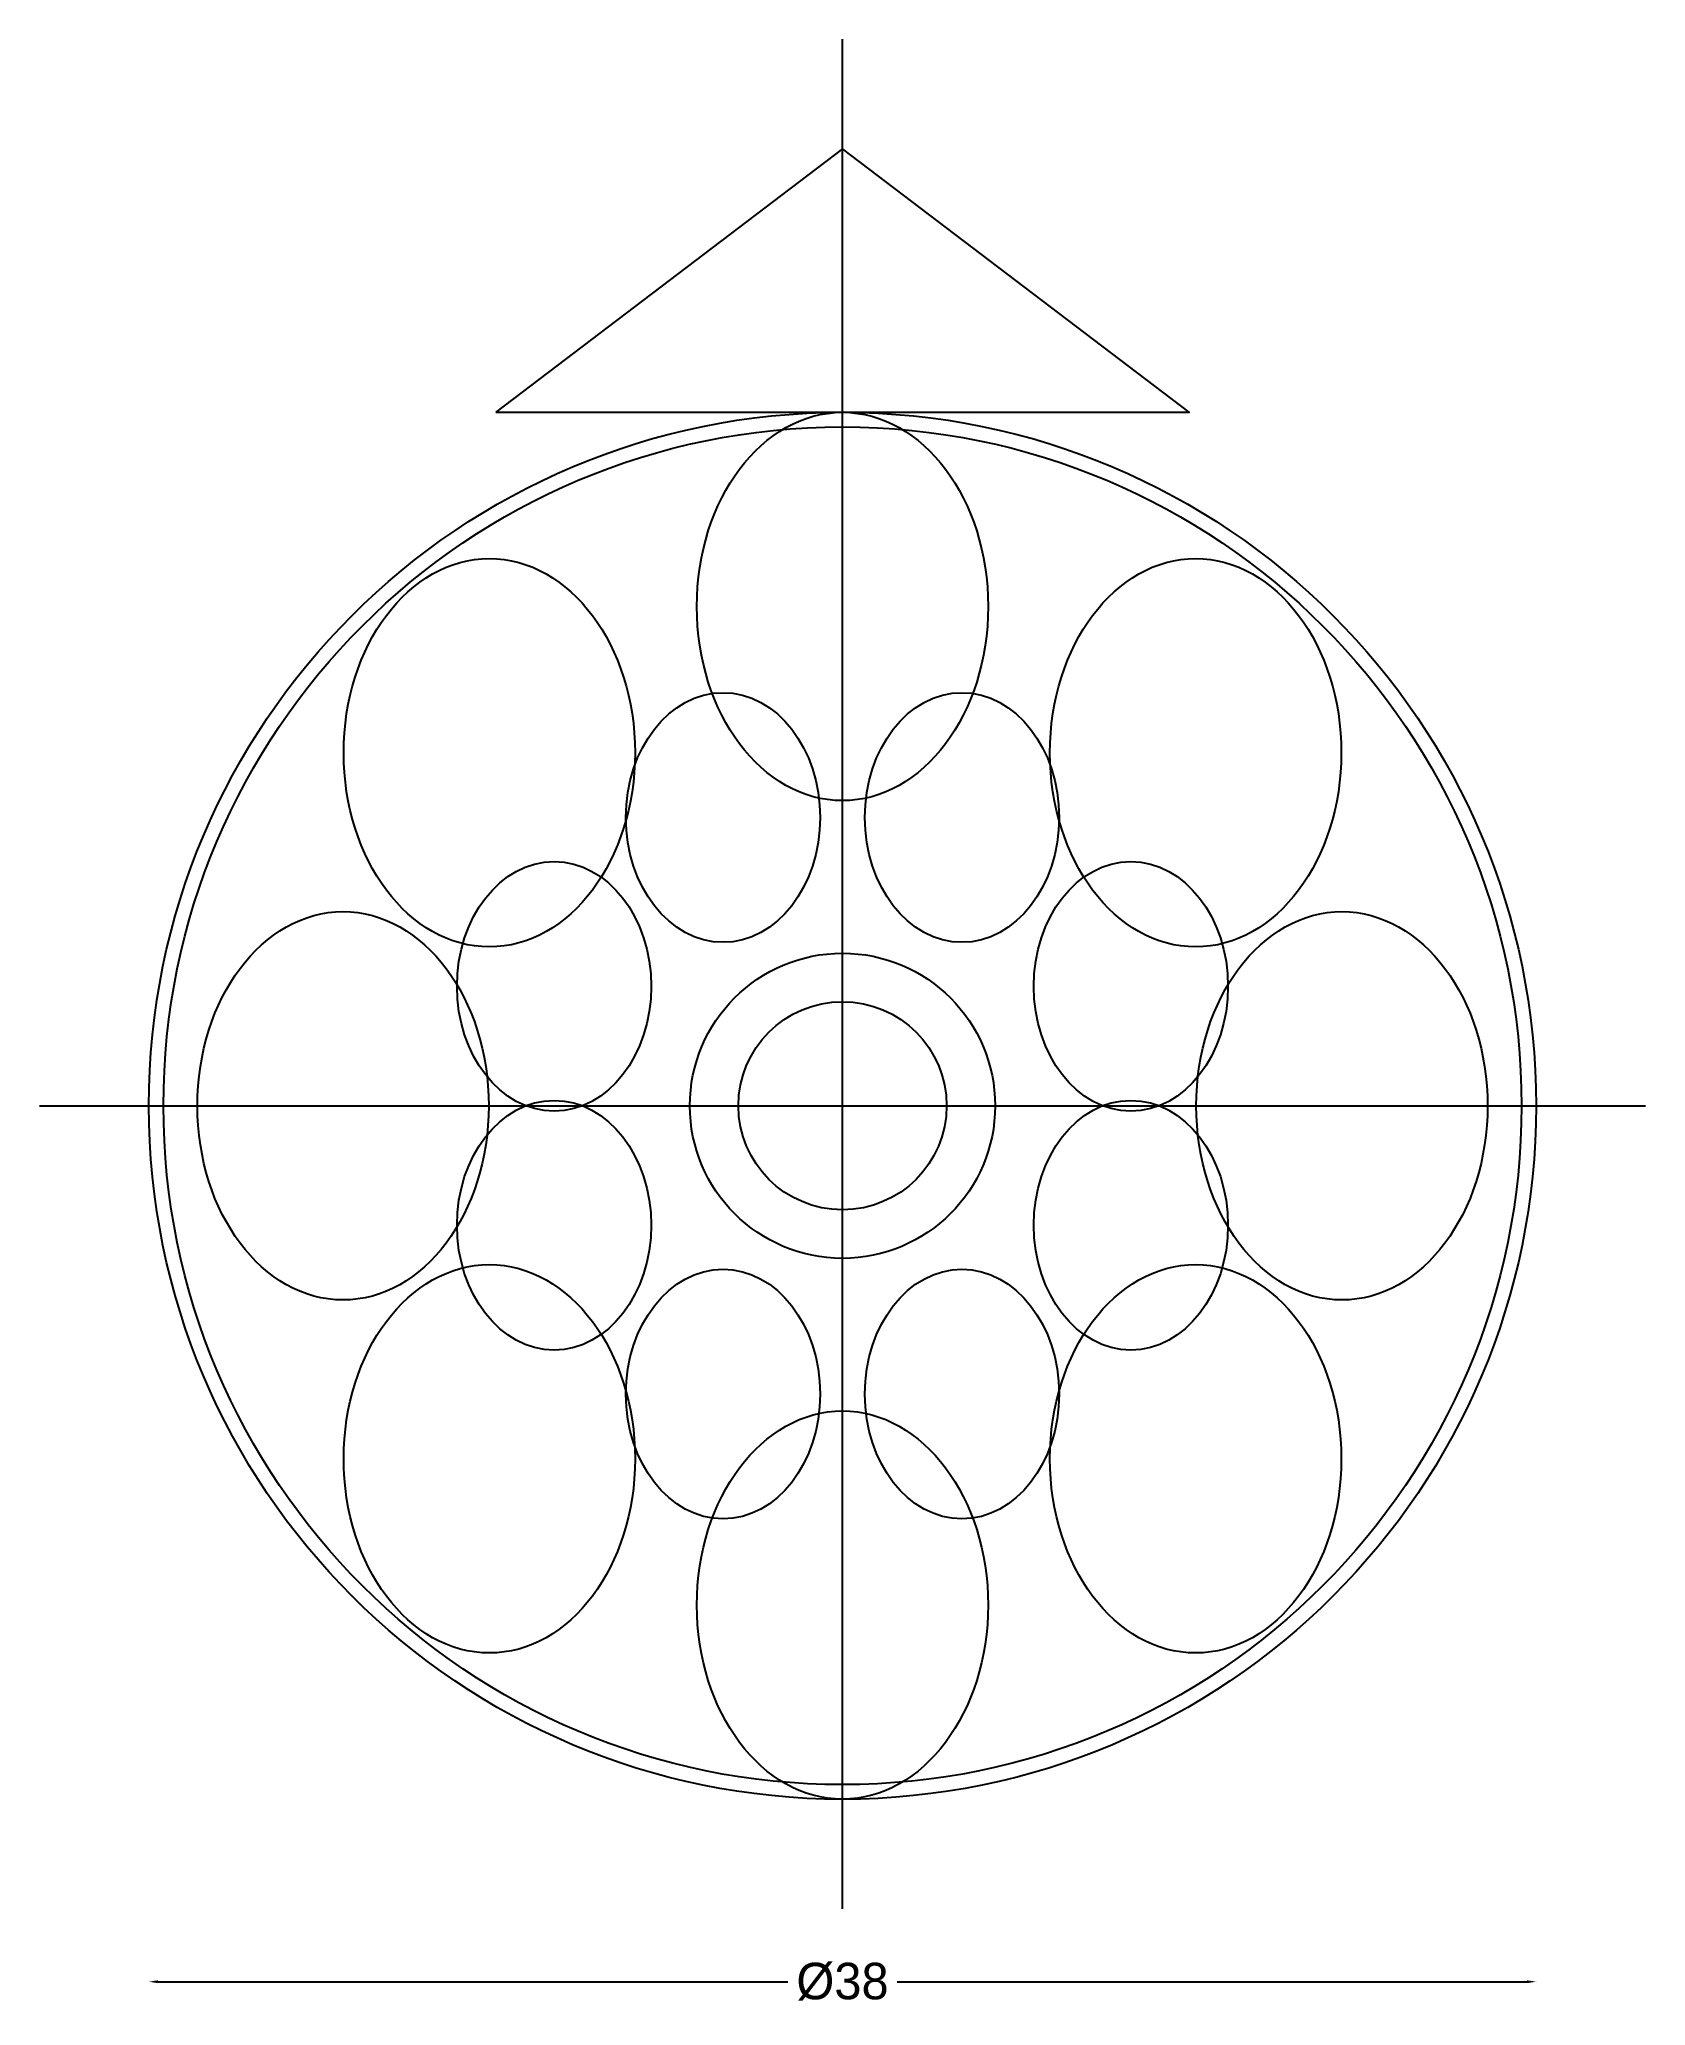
# Model space of a CAD drawing. Header units: millimetres. Extents: x -22 to 22, y -24.7 to 29.2.
import ezdxf

# ---------------------------------------------------------------- set-up
doc = ezdxf.new("R2010")
doc.units = ezdxf.units.MM
for name, color, linetype in [('BAIL', 6, 'Continuous'), ('BEZEL', 5, 'Continuous'), ('BORDER', 2, 'Continuous'), ('CENTRELINE', 1, 'Continuous'), ('DIMENSIONS', 7, 'Continuous'), ('INNER_PETALS', 4, 'Continuous'), ('OUTER_PETALS', 3, 'Continuous')]:
    doc.layers.add(name, color=color, linetype=linetype)
doc.dimstyles.get("Standard").update_dxf_attribs({"dimtxt": 2.5, "dimasz": 2.5, "dimexe": 1.25, "dimexo": 0.625, "dimtad": 1, "dimcen": 2.5, "dimazin": 3, "dimtfac": 1, "dimtmove": 0, "dimatfit": 3})

# ---------------------------------------------------------------- blocks, each defined once
blk = doc.blocks.new('_CLOSEDFILLED')
at = {"color": 0, "linetype": 'BYBLOCK'}
blk.add_solid([(-1, 0.16), (0, 0), (-1, -0.16)], dxfattribs=at)
blk = doc.blocks.new('*D1')
for p, q in [((-19, -24), (-19, -24)), ((-18.75, -24), (-1.5, -24)), ((1.5, -24), (18.75, -24)), ((19, -24), (19, -24))]:
    blk.add_line(p, q)
at = {"layer": 'Defpoints'}
for p in [(-19, -24), (-19, -24), (19, -24)]:
    blk.add_point(p, dxfattribs=at)
at = {"layer": 'DIMENSIONS', "xscale": 0.25, "yscale": 0.25, "rotation": 180}
blk.add_blockref('_CLOSEDFILLED', (-19, -24), dxfattribs=at)
at = {"layer": 'DIMENSIONS', "xscale": 0.25, "yscale": 0.25}
blk.add_blockref('_CLOSEDFILLED', (19, -24), dxfattribs=at)
at = {"layer": 'DIMENSIONS', "insert": (0, -24), "char_height": 1, "attachment_point": 5}
blk.add_mtext('Ø38', dxfattribs=at)

msp = doc.modelspace()

# ---------------------------------------------------------------- linework, layer by layer
at = {"layer": 'BAIL'}
msp.add_lwpolyline([(-9.5, 19), (9.5, 19), (0, 26.22), (-9.5, 19)], close=True, dxfattribs=at)
at = {"layer": 'BEZEL'}
for radius in [4.18, 2.85]:
    msp.add_circle((0, 0), radius, dxfattribs=at)
at = {"layer": 'BORDER'}
for radius in [19, 18.6]:
    msp.add_circle((0, 0), radius, dxfattribs=at)
at = {"layer": 'CENTRELINE'}
for p, q in [((0, -22), (0, 29.22)), ((-22, 0), (22, 0))]:
    msp.add_line(p, q, dxfattribs=at)
at = {"layer": 'INNER_PETALS'}
for centre in [(-3.272, 7.899), (3.272, 7.899), (-7.899, 3.272), (7.899, 3.272), (-7.899, -3.272), (7.899, -3.272), (-3.272, -7.899), (3.272, -7.899)]:
    msp.add_ellipse(centre, major_axis=(0, 3.42), ratio=0.777778, dxfattribs=at)
at = {"layer": 'OUTER_PETALS'}
for centre in [(0, 13.68), (-9.673, 9.673), (9.673, 9.673), (-13.68, 0), (13.68, 0), (-9.673, -9.673), (9.673, -9.673), (0, -13.68)]:
    msp.add_ellipse(centre, major_axis=(0, 5.32), ratio=0.75, dxfattribs=at)

# ---------------------------------------------------------------- dimensions: what is measured, and where the dimension line sits
at = {"layer": 'DIMENSIONS'}
dim = msp.add_linear_dim(base=(-19, -24), p1=(-19, -24), p2=(19, -24), text='Ø38', dimstyle='Standard', dxfattribs=at)
dim.commit()
dim.dimension.update_dxf_attribs({"geometry": '*D1', "text_midpoint": (0, -24)})

doc.saveas('drawing.dxf')
